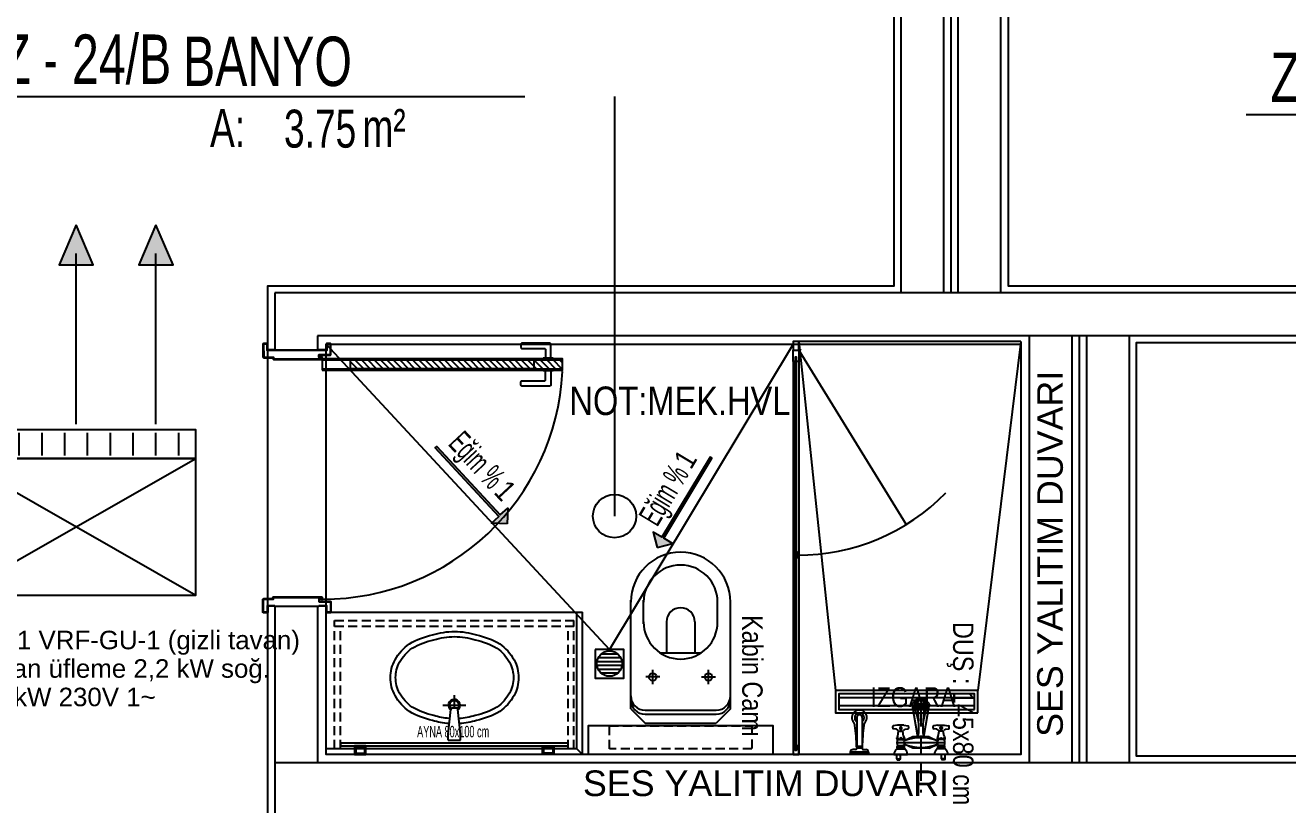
# Model space of a CAD drawing. Header units: inches. Extents: x 21 to 32698, y 13 to 3712.
# Drawn here: x 6099.1 to 6542.5, y 2052.4 to 2326.1 of the extents above; entities that cross this region are included whole.
import ezdxf
from ezdxf.enums import TextEntityAlignment as Align

# ---------------------------------------------------------------- set-up
doc = ezdxf.new("R2010")
doc.units = ezdxf.units.IN
doc.header["$MEASUREMENT"] = 0
doc.set_wipeout_variables(frame=1)
doc.linetypes.add('HIDDEN', pattern=[9.525, 6.35, -3.175])
doc.linetypes.add('IMPORT-HIDDEN2', pattern=[47.625, 31.75, -15.875])
for name, color, linetype in [('MEK-ELK-ETIKET', 7, 'Continuous'), ('MEK-ELK-GUC', 6, 'Continuous'), ('MEK-ELK-VRF-IC', 4, 'Continuous')]:
    doc.layers.add(name, color=color, linetype=linetype)
for name, color, linetype, lineweight in [('Z_MİM_-KM-ALUMINIUM-09', 8, 'Continuous', 25), ('Z_MİM_-KM-AREA-IDEN', 8, 'Continuous', 25), ('Z_MİM_-KM-CERAMIC-09', 8, 'Continuous', 25), ('Z_MİM_-KM-DOOR', 8, 'Continuous', 25), ('Z_MİM_-KM-DOOR-1', 8, 'Continuous', 25), ('Z_MİM_-KM-DOOR-FRAM', 8, 'Continuous', 25), ('Z_MİM_-KM-DRAINER', 8, 'Continuous', 25), ('Z_MİM_-KM-GLAZ', 8, 'Continuous', 25), ('Z_MİM_-KM-GLAZ-1', 8, 'Continuous', 25), ('Z_MİM_-KM-Gor-05', 8, 'Continuous', 25), ('Z_MİM_-KM-Gor-25', 8, 'Continuous', 25), ('Z_MİM_-KM-IRON-05', 8, 'Continuous', 25), ('Z_MİM_-KM-IZO-THERMAL-ROCKWOOL', 8, 'BATTING', 25), ('Z_MİM_-KM-PATTERN-00', 8, 'Continuous', 25), ('Z_MİM_-KM-RAY-1', 8, 'IMPORT-HIDDEN2', 25), ('Z_MİM_-KM-Silik tarama', 8, 'Continuous', 25), ('Z_MİM_-KM-TEXT', 8, 'Continuous', 25), ('Z_MİM_-KM-TEXT-DETAIL', 8, 'Continuous', 25), ('Z_MİM_-KM-VITRF', 8, 'Continuous', 25), ('Z_MİM_-KM-WALL', 8, 'Continuous', 25), ('Z_MİM_-KM-WALL-PLASTER', 8, 'Continuous', 25), ('Z_MİM_00', 8, 'Continuous', 25), ('Z_MİM_40-40-kt-kst', 8, 'Continuous', 25), ('Z_MİM_A-HIDDEN', 8, 'HIDDEN', 25)]:
    doc.layers.add(name, color=color, linetype=linetype, lineweight=lineweight)
doc.styles.add('-KM-OLCU', font='ARIALN.TTF')
doc.styles.add('AA', font='arial.ttf', dxfattribs={"height": 12})
doc.styles.add('Arial Narrow', font='ARIALN.TTF', dxfattribs={"height": 8})
doc.styles.add('Arial_4', font='arial.ttf', dxfattribs={"height": 10})
doc.styles.add('MAH', font='arial.ttf', dxfattribs={"width": 0.8, "height": 17.5})
doc.styles.add('MEK_ELK', font='arial.ttf')
doc.linetypes.add('BATTING', pattern='A,0.00254,-2.54,[134,ltypeshp.shx,S=2.54,R=0,X=-2.54,Y=0],-5.08,[134,ltypeshp.shx,S=2.54,R=180,X=2.54,Y=0],-2.54', length=10.16254)
doc.linetypes.add('TRACKS', pattern='A,0.15,[130,ltypeshp.shx,S=0.25,R=0,X=0,Y=0],0.15', length=0.3)

# ---------------------------------------------------------------- blocks, each defined once
blk = doc.blocks.new('*U106')
for p, q in [((38.64, -12.17), (13.64, -12.17)), ((8.64, -14.02), (8.64, -52.24)), ((38.64, -13.59), (13.64, -13.59)), ((43.64, -14.02), (43.64, -52.24)), ((13.14, -43.92), (13.14, -52.24)), ((39.14, -43.92), (39.14, -52.24))]:
    blk.add_line(p, q)
for centre, radius, start, end in [((13.64, -17.17), 5, 90, 180), ((38.64, -17.17), 5, 0, 90), ((13.64, -18.59), 5, 90, 180), ((38.64, -18.59), 5, 0, 90), ((26.14, -44.54), 13.01, 0, 180), ((26.14, -51.52), 17.51, 180, 0), ((26.14, -51.52), 13.01, 180, 0)]:
    blk.add_arc(centre, radius, start, end)
at = {"layer": 'Z_MİM_-KM-Silik tarama'}
for p, q in [((18.81, -25.23), (13.87, -25.23)), ((16.34, -22.76), (16.34, -27.71)), ((33.47, -25.23), (38.41, -25.23)), ((35.94, -22.76), (35.94, -27.71)), ((33.29, -33.66), (18.99, -33.66)), ((21.14, -44.54), (21.14, -33.66)), ((31.14, -44.54), (31.14, -33.66))]:
    blk.add_line(p, q, dxfattribs=at)
for centre in [(16.34, -25.23), (35.94, -25.23)]:
    blk.add_circle(centre, 1.32, dxfattribs=at)
blk.add_arc((26.14, -44.54), 5, 180, 0, dxfattribs=at)
blk.add_wipeout([(1.14, 0), (51.14, 0), (51.14, -8.05), (1.14, -8.05)])
for p, q in [((8.64, -14.02), (13.64, -9.02)), ((38.64, -9.02), (13.64, -9.02)), ((43.64, -14.02), (38.64, -9.02))]:
    blk.add_line(p, q)
at = {"layer": 'Z_MİM_-KM-RAY-1', "ltscale": 0.1}
blk.add_lwpolyline([(1.14, 0), (51.14, 0), (51.14, -8.05), (1.14, -8.05)], close=True, dxfattribs=at)
blk = doc.blocks.new('HILTON')
for p, q in [((-17.53, 0), (-12.42, 0)), ((-13.6, -4.51), (-13.6, 4.51)), ((0, -2.42), (0, 2.42)), ((-2.29, -2.42), (-11.99, -1.34)), ((0, -2.42), (-2.29, -2.42))]:
    blk.add_line(p, q)
for points in [[(-6.46, -2.11, -0.054933), (-7.66, -8.48, -0.067818), (-11.14, -17.51, -0.111218), (-17.42, -23.09, -0.126822), (-24.38, -24.88, -0.126822), (-31.33, -23.09, -0.111218), (-37.61, -17.51, -0.067818), (-41.1, -8.48, -0.073873), (-42.38, 0.12, -0.073873), (-41.1, 8.72, -0.067818), (-37.61, 17.75, -0.111218), (-31.33, 23.32, -0.126822), (-24.38, 25.12, -0.126822), (-17.42, 23.32, -0.111218), (-11.14, 17.75, -0.067818), (-7.66, 8.72, -0.057302), (-6.44, 2.07, -0.057302)], [(-8.46, -1.96, -0.055495), (-9.59, -7.96, -0.067381), (-12.83, -16.44, -0.109476), (-18.39, -21.34, -0.126822), (-24.38, -22.88, -0.126822), (-30.36, -21.34, -0.109476), (-35.92, -16.44, -0.067381), (-39.17, -7.96, -0.074436), (-40.38, 0.12, -0.074436), (-39.17, 8.19, -0.067381), (-35.92, 16.67, -0.109476), (-30.36, 21.57, -0.126822), (-24.38, 23.12, -0.126822), (-18.39, 21.57, -0.109476), (-12.83, 16.67, -0.067381), (-9.59, 8.19, -0.057864), (-8.44, 1.94, -0.057864)], [(0, 2.42), (-2.29, 2.42), (-11.99, 1.34, 0.371565), (-12.42, 0.85), (-12.42, -0.85)]]:
    blk.add_lwpolyline(points, format="xyb")
for centre, radius, start, end in [((-13.6, 0), 2.3, 36.5573, 325.556), ((-13.6, 0), 1.8, 42.1461, 317.854), ((-11.92, -0.85), 0.5, 180, 261.5332)]:
    blk.add_arc(centre, radius, start, end)
blk = doc.blocks.new('-KM-Misafirhane dolabı-1')
at = {"layer": 'Z_MİM_-KM-VITRF'}
for p, q in [((0, 0), (0, -50)), ((90, 0), (0, 0)), ((88, -2), (0, -2)), ((88, -2), (90, 0)), ((88, -2), (88, -50)), ((90, 0), (90, -50)), ((0, -50), (90, -50))]:
    blk.add_line(p, q, dxfattribs=at)
at = {"layer": 'Z_MİM_A-HIDDEN', "linetype": 'HIDDEN', "ltscale": 0.5}
for p, q in [((3, -2), (3, -47)), ((5, -2), (5, -45)), ((85, -2), (85, -45)), ((87, -2), (87, -47)), ((3, -45), (87, -45)), ((3, -47), (87, -47))]:
    blk.add_line(p, q, dxfattribs=at)
at = {"layer": 'Z_MİM_-KM-VITRF', "xscale": -0.9, "yscale": 0.9, "zscale": 0.9, "rotation": 270}
blk.add_blockref('HILTON', (45, -5.01), dxfattribs=at)
blk = doc.blocks.new('A$C012502c8')
at = {"layer": 'Z_MİM_-KM-GLAZ-1'}
blk.add_lwpolyline([(0, 0), (0, 1), (80, 1), (80, 0)], close=True, dxfattribs=at)
at = {"layer": 'Z_MİM_40-40-kt-kst'}
for points in [[(8.98, 1), (5, 1), (5, 4), (8.98, 4)], [(8.58, 1.4), (5.4, 1.4), (5.4, 3.6), (8.58, 3.6)], [(71.02, 1), (75, 1), (75, 4), (71.02, 4)], [(71.42, 1.4), (74.6, 1.4), (74.6, 3.6), (71.42, 3.6)]]:
    blk.add_lwpolyline(points, close=True, dxfattribs=at)
blk = doc.blocks.new('*U108')
at = {"xscale": -1, "rotation": 180}
for name, p in [('-KM-Misafirhane dolabı-1', (0, -50)), ('A$C012502c8', (5, -46))]:
    blk.add_blockref(name, p, dxfattribs=at)
at = {"layer": 'Z_MİM_-KM-TEXT', "color": 7, "style": 'Arial Narrow', "width": 0.7}
blk.add_text('AYNA 80x100 cm', height=4, dxfattribs=at).set_placement((31.97, -43.99))
blk = doc.blocks.new('duş aksesuar')
for p, q in [((-3.43, 16.38), (-4.17, 16.38)), ((-3.7, 9.98), (-3.7, 16.38)), ((-3.43, 9.98), (-3.43, 16.38)), ((-2.43, 14.64), (-2.43, 15.38)), ((-1.93, 12.22), (-1.93, 14.14)), ((8.75, 14.14), (-1.93, 14.14)), ((-1.68, 12.22), (-1.68, 14.14)), ((-1.43, 12.22), (-1.43, 14.14)), ((-3.43, 9.98), (-4.17, 9.98)), ((-2.43, 11.72), (-2.43, 10.98)), ((8.75, 12.22), (-1.93, 12.22)), ((-5.72, 0.05), (-6.02, -0.13)), ((-5.81, 0), (-6.02, -0.21)), ((-5.72, 0.05), (-4.17, 0.05)), ((-5.72, 0.05), (-5.72, -1.2)), ((-4.17, 1.05), (-4.17, -3.72)), ((-2.21, 0.02), (-2.21, -2.68)), ((4.64, 0.21), (4.87, 1.29)), ((5.11, 1.49), (5.58, 1.49)), ((6.13, -0.2), (5.82, 1.29)), ((-5.72, 0), (-6.02, -0.3)), ((-5.72, -0.09), (-6.02, -0.39)), ((-6.02, -0.13), (-6.02, -1.02)), ((-5.72, -0.18), (-6.02, -0.48)), ((-5.72, -0.27), (-6.02, -0.57)), ((-5.72, -0.36), (-6.02, -0.66)), ((-5.72, -0.44), (-6.02, -0.74)), ((-5.72, -0.53), (-6.02, -0.83)), ((-5.72, -0.62), (-6.02, -0.92)), ((-5.72, -0.71), (-6.02, -1.01)), ((-5.72, -1.2), (-6.02, -1.02)), ((-5.72, -0.8), (-5.97, -1.05)), ((-5.72, -0.89), (-5.92, -1.08)), ((-5.72, -0.97), (-5.86, -1.11)), ((-5.72, -1.06), (-5.81, -1.15)), ((-5.72, -1.15), (-5.75, -1.18)), ((-5.72, -1.2), (-4.17, -1.2)), ((-2.01, -5.55), (-0.59, -2.57)), ((-1.05, -0.24), (-1.05, -2.43)), ((0, 0), (0, -16.87)), ((2.01, -5.55), (0.59, -2.57)), ((1.05, -0.24), (1.05, -2.43)), ((2.25, -0.32), (3.94, -0.6)), ((2.25, -2.34), (3.94, -2.07)), ((3.94, -0.6), (4.2, -0.43)), ((3.94, -0.6), (3.94, -2.07)), ((3.94, -1.33), (6.13, -1.33)), ((3.94, -2.07), (4.2, -2.24)), ((4.64, -2.88), (4.87, -3.95)), ((5.11, -4.15), (5.58, -4.15)), ((6.13, -2.46), (5.82, -3.95)), ((6.13, -2.46), (6.13, -0.2)), ((-2.01, -11.32), (-2.01, -5.55)), ((2.01, -7.33), (13.63, -5.39)), ((2.01, -11.32), (2.01, -5.55)), ((11.6, -7.39), (7.46, -7.57)), ((13.63, -5.39), (11.6, -7.39)), ((11.6, -9.39), (11.6, -7.39)), ((13.63, -6.09), (12.1, -7.6)), ((12.1, -9.18), (12.1, -7.6)), ((13.63, -5.39), (15.66, -7.39)), ((13.63, -10.69), (13.63, -6.09)), ((13.63, -6.09), (15.16, -7.6)), ((15.16, -9.18), (15.16, -7.6)), ((15.66, -9.39), (15.66, -7.39)), ((-4.17, -17.92), (-4.17, -13.15)), ((-2.01, -11.32), (-0.59, -14.3)), ((2.01, -11.32), (0.59, -14.3)), ((2.01, -9.45), (13.63, -11.39)), ((4.64, -13.99), (4.87, -12.91)), ((5.11, -12.71), (5.58, -12.71)), ((6.13, -14.4), (5.82, -12.91)), ((11.6, -9.39), (7.46, -9.22)), ((13.63, -11.39), (11.6, -9.39)), ((13.63, -10.69), (12.1, -9.18)), ((13.63, -10.69), (15.16, -9.18)), ((13.63, -11.39), (15.66, -9.39)), ((-5.72, -15.67), (-6.02, -15.85)), ((-6.02, -16.74), (-6.02, -15.85)), ((-5.72, -16.16), (-6.02, -15.86)), ((-5.72, -16.24), (-6.02, -15.94)), ((-5.72, -16.33), (-6.02, -16.03)), ((-5.72, -16.42), (-6.02, -16.12)), ((-5.72, -16.51), (-6.02, -16.21)), ((-5.72, -16.6), (-6.02, -16.3)), ((-5.72, -16.69), (-6.02, -16.39)), ((-5.72, -16.78), (-6.02, -16.47)), ((-5.72, -16.86), (-6.02, -16.56)), ((-5.81, -16.87), (-6.02, -16.65)), ((-5.72, -16.92), (-6.02, -16.74)), ((-5.72, -16.07), (-5.97, -15.82)), ((-5.72, -15.98), (-5.92, -15.79)), ((-5.72, -15.89), (-5.86, -15.75)), ((-5.72, -15.8), (-5.81, -15.72)), ((-5.72, -15.71), (-5.75, -15.69)), ((-5.72, -16.92), (-5.72, -15.67)), ((-5.72, -15.67), (-4.17, -15.67)), ((-5.72, -16.92), (-4.17, -16.92)), ((-2.21, -16.88), (-2.21, -14.18)), ((-1.05, -16.63), (-1.05, -14.43)), ((1.05, -16.63), (1.05, -14.43)), ((2.25, -14.52), (3.94, -14.8)), ((2.25, -16.54), (3.94, -16.27)), ((3.94, -14.8), (4.2, -14.63)), ((3.94, -16.27), (3.94, -14.8)), ((3.94, -15.53), (6.13, -15.53)), ((3.94, -16.27), (4.2, -16.43)), ((4.64, -17.08), (4.87, -18.15)), ((6.13, -16.66), (5.82, -18.15)), ((6.13, -14.4), (6.13, -16.66)), ((5.11, -18.35), (5.58, -18.35))]:
    blk.add_line(p, q)
for centre, radius in [((-1.63, -1.33), 0.33), ((1.4, -0.32), 0.237), ((1.4, -2.35), 0.237), ((13.63, -8.39), 1.73), ((13.63, -8.39), 1.23), ((-1.63, -15.53), 0.33), ((1.4, -14.51), 0.237), ((1.4, -16.55), 0.237)]:
    blk.add_circle(centre, radius)
for centre, radius, start, end in [((-3.43, 15.38), 1, 0, 90), ((-1.93, 14.64), 0.5, 180, 270), ((-3.45, 87.56), 73.44, 271.3806, 277.4193), ((5.77, 16.72), 2, 277.4193, 310.0792), ((8.75, 13.18), 2.63, 229.9208, 130.0792), ((8.75, 13.18), 1.63, 216.3284, 143.6716), ((8.75, 13.18), 0.965, 270, 90), ((-3.43, 10.98), 1, 270, 0), ((-1.93, 11.72), 0.5, 90, 180), ((-3.45, -61.2), 73.44, 82.5807, 88.6194), ((5.77, 9.64), 2, 49.9208, 82.5807), ((-4.37, -1.77), 2.83, 40.8184, 85.9339), ((-2.31, 0.02), 0.1, 0, 40.8184), ((-1.63, -0.83), 0.834, 45.6844, 134.3156), ((1.4, -0.24), 0.357, 41.9134, 180.9436), ((3.67, 0.41), 1, 302.5094, 348.3908), ((5.11, 1.24), 0.25, 90, 168.3908), ((5.58, 1.24), 0.25, 11.6092, 90), ((-4.37, -0.9), 2.83, 274.0661, 319.1816), ((-2.31, -2.68), 0.1, 319.1816, 0), ((-1.63, -1.83), 0.834, 225.6844, 314.3156), ((14.46, -8.43), 16.15, 158.7035, 201.2965), ((0, -2.42), 2.42, 64.4398, 115.5602), ((-0.84, -2.57), 0.248, 0, 146.5748), ((0.84, -2.57), 0.248, 33.4252, 180), ((-14.46, -8.43), 16.15, 338.7035, 21.2965), ((1.4, -2.42), 0.357, 179.0564, 318.0866), ((2.41, 0.66), 1, 221.9134, 260.6966), ((2.41, -3.33), 1, 99.3034, 138.0866), ((3.67, -3.08), 1, 11.6092, 57.4906), ((5.11, -3.9), 0.25, 191.6092, 270), ((5.58, -3.9), 0.25, 270, 348.3908), ((5.06, 9.09), 16.83, 259.5714, 300.6359), ((-4.37, -15.96), 2.83, 40.8184, 85.9339), ((5.06, -25.87), 16.83, 59.3641, 100.4286), ((5.11, -12.96), 0.25, 90, 168.3908), ((5.58, -12.96), 0.25, 11.6092, 90), ((-4.37, -15.1), 2.83, 274.0661, 319.1816), ((-2.31, -14.18), 0.1, 0, 40.8184), ((-2.31, -16.88), 0.1, 319.1816, 0), ((-1.63, -15.03), 0.834, 45.6844, 134.3156), ((-1.63, -16.03), 0.834, 225.6844, 314.3156), ((-0.84, -14.3), 0.248, 213.4252, 0), ((0, -14.44), 2.42, 244.4398, 295.5602), ((0.84, -14.3), 0.248, 180, 326.5748), ((1.4, -14.44), 0.357, 41.9134, 180.9436), ((1.4, -16.62), 0.357, 179.0564, 318.0866), ((2.41, -13.53), 1, 221.9134, 260.6966), ((2.41, -17.53), 1, 99.3034, 138.0866), ((3.67, -13.79), 1, 302.5094, 348.3908), ((3.67, -17.28), 1, 11.6092, 57.4906), ((5.11, -18.1), 0.25, 191.6092, 270), ((5.58, -18.1), 0.25, 270, 348.3908)]:
    blk.add_arc(centre, radius, start, end)
at = {"extrusion": (0, 0, -1)}
for centre, major_axis, ratio in [((-1.63, -0.46), (0.344, 0), 0.634929), ((1.4, -1.33), (0, -0.322), 0.714309), ((5.03, -1.33), (0.595, 0), 0.570277), ((-1.63, -14.65), (0.344, 0), 0.634929)]:
    blk.add_ellipse(centre, major_axis=major_axis, ratio=ratio, dxfattribs=at)
for centre, major_axis, ratio in [((-1.63, -2.21), (0.344, 0), 0.634929), ((-1.63, -16.41), (0.344, 0), 0.634929), ((1.4, -15.53), (0, 0.322), 0.714309), ((5.03, -15.53), (0.595, 0), 0.570277)]:
    blk.add_ellipse(centre, major_axis=major_axis, ratio=ratio)
at = {"layer": 'Z_MİM_-KM-RAY-1', "ltscale": 0.2}
blk.add_line((11.98, -8.39), (-17.52, -8.39), dxfattribs=at)
blk = doc.blocks.new('A$Cebb2bfd9')
blk.add_wipeout([(0, 0), (0, 50), (7.83, 50), (7.83, 0)])
at = {"layer": 'Z_MİM_-KM-DRAINER'}
blk.add_lwpolyline([(0, 50), (7.83, 50), (7.83, 0), (0, 0)], close=True, dxfattribs=at)
at = {"layer": 'Z_MİM_-KM-Silik tarama', "linetype": 'TRACKS', "ltscale": 5}
for p, q in [((2.54, 1.17), (2.54, 48.83)), ((5.29, 1.17), (5.29, 48.83))]:
    blk.add_line(p, q, dxfattribs=at)
at = {"layer": 'Z_MİM_-KM-Silik tarama'}
blk.add_lwpolyline([(1.17, 48.83), (6.66, 48.83), (6.66, 1.17), (1.17, 1.17)], close=True, dxfattribs=at)
blk = doc.blocks.new('*U113')
for p, q in [((0, 93.29), (145, 93.29)), ((0, 93.29), (0, 14.58)), ((145, 93.29), (145, 14.58)), ((0, 91.49), (0, 16.89))]:
    blk.add_line(p, q)
at = {"layer": 'Z_MİM_-KM-ALUMINIUM-09'}
for points in [[(3.01, 13.29), (3.01, 15.29), (0.01, 15.29), (0.01, 13.29)], [(7.01, 14.04), (7.01, 13.29), (3.01, 13.29), (3.01, 15.29), (7.01, 15.29), (7.01, 14.54), (5.51, 14.54), (5.51, 14.04)], [(141.99, 14.04), (141.99, 13.29), (144.99, 13.29), (144.99, 15.29), (141.99, 15.29), (141.99, 14.54), (143.49, 14.54), (143.49, 14.04)]]:
    blk.add_lwpolyline(points, close=True, dxfattribs=at)
at = {"layer": 'Z_MİM_-KM-DOOR-FRAM'}
blk.add_line((3.01, 15.29), (64.33, 53.01), dxfattribs=at)
blk.add_arc((3.01, 15.29), 71.99, 359.6021, 45.8064, dxfattribs=at)
at = {"layer": 'Z_MİM_-KM-GLAZ'}
for points in [[(74.5, 14.54), (5.51, 14.54), (5.51, 14.04), (74.5, 14.04)], [(143.49, 14.54), (75.5, 14.54), (75.5, 14.04), (143.49, 14.04)]]:
    blk.add_lwpolyline(points, close=True, dxfattribs=at)
at = {"layer": 'Z_MİM_-KM-Gor-05'}
for p, q in [((7.01, 15.29), (145, 15.29)), ((7.01, 13.29), (141.99, 13.29))]:
    blk.add_line(p, q, dxfattribs=at)
at = {"layer": 'Z_MİM_-KM-IRON-05'}
blk.add_circle((3.01, 15.59), 0.3, dxfattribs=at)
at = {"layer": 'Z_MİM_-KM-PATTERN-00'}
for points in [[(74, 14.04), (74, 13.79), (75, 13.79), (75, 14.79), (74, 14.79), (74, 14.54), (74.5, 14.54), (74.5, 14.04)], [(76, 14.04), (76, 13.79), (75, 13.79), (75, 14.79), (76, 14.79), (76, 14.54), (75.5, 14.54), (75.5, 14.04)]]:
    blk.add_lwpolyline(points, close=True, dxfattribs=at)
at = {"xscale": -1}
blk.add_blockref('A$Cebb2bfd9', (130.36, 28.19), dxfattribs=at)
at = {"layer": 'Z_MİM_-KM-TEXT-DETAIL', "color": 7, "insert": (96.08, 2.58), "char_height": 7.174, "attachment_point": 1, "style": '-KM-OLCU'}
blk.add_mtext_dynamic_manual_height_columns('Kabin Camı', width=76.6472, gutter_width=12.5, heights=[0], dxfattribs=at)
at = {"layer": 'Z_MİM_-KM-PATTERN-00'}
for p, q in [((0, 93.29), (122.53, 78.19)), ((0.01, 15.29), (122.53, 28.19))]:
    blk.add_line(p, q, dxfattribs=at)
at = {"layer": 'Z_MİM_-KM-VITRF', "rotation": 180}
blk.add_blockref('duş aksesuar', (140.83, 49.76), dxfattribs=at)
at = {"layer": 'Z_MİM_-KM-TEXT-DETAIL', "color": 7, "insert": (98.5, 76.65), "char_height": 7.1737, "attachment_point": 1, "style": '-KM-OLCU'}
blk.add_mtext_dynamic_manual_height_columns('DUŞ : 145x80 cm', width=76.6472, gutter_width=12.5, heights=[0], dxfattribs=at)
at = {"layer": 'Z_MİM_-KM-TEXT-DETAIL', "color": 7, "insert": (121.39, 40.5), "char_height": 7, "attachment_point": 1, "rotation": 90, "style": '-KM-OLCU'}
blk.add_mtext_dynamic_manual_height_columns('IZGARA', width=8.0843, gutter_width=12.5, heights=[0], dxfattribs=at)
blk = doc.blocks.new('*U123')
at = {"layer": 'Z_MİM_-KM-PATTERN-00'}
h = blk.add_hatch(dxfattribs=at)
h.set_pattern_fill('ANSI31', color=256, scale=0.5, angle=180, style=0)
h.set_pattern_definition([(45, (0, 0), (-1.122532, 1.122532), [])])
h.paths.add_polyline_path([(-93.4, 11.1), (-93.4, 85.48), (-96.4, 85.48), (-96.4, 11.1)])
at = {"layer": 'Z_MİM_-KM-DOOR-1'}
for p, q in [((-96.9, 82.21), (-97.08, 82.21)), ((-97.08, 82.21), (-97.08, 78.75)), ((-92.9, 82.21), (-92.72, 82.21)), ((-92.72, 82.21), (-92.72, 78.75)), ((-97.08, 78.75), (-96.9, 78.75)), ((-96.4, 75.48), (-96.4, 11.1)), ((-93.4, 75.48), (-93.4, 11.1)), ((-92.72, 78.75), (-92.9, 78.75))]:
    blk.add_line(p, q, dxfattribs=at)
blk.add_lwpolyline([(-96.4, 85.48), (-96.4, 75.48), (-93.4, 75.48), (-93.4, 85.48)], close=True, dxfattribs=at)
for points in [[(-97.08, 81.39), (-102, 81.39, 0.414214), (-102.36, 81.03), (-102.36, 71.29, 0.414214), (-102, 70.92), (-100.91, 70.92, 0.414214), (-100.54, 71.29), (-100.54, 79.21, -0.414214), (-100.18, 79.57), (-97.08, 79.57)], [(-92.72, 81.39), (-87.71, 81.39, -0.414214), (-87.35, 81.03), (-87.35, 71.29, -0.414214), (-87.71, 70.92), (-88.8, 70.92, -0.414214), (-89.17, 71.29), (-89.17, 79.21, 0.414214), (-89.53, 79.57), (-92.72, 79.57)]]:
    blk.add_lwpolyline(points, format="xyb", dxfattribs=at)
blk.add_wipeout([(-10, 3.5), (-10, -19), (-99.8, -19.2), (-99.8, 3.7)])
for points in [[(-92.9, 1.1), (-92.9, 85.48), (-96.9, 85.48), (-96.9, 1.1)], [(-96.4, 11.1), (-96.4, 1.1), (-93.4, 1.1), (-93.4, 11.1)]]:
    blk.add_lwpolyline(points, close=True, dxfattribs=at)
for points in [[(-100, -15.5), (-100, -18), (-102, -18, 0.414214), (-102.3, -18.3), (-102.3, -19.4, 0.414214), (-102, -19.7), (-97.6, -19.7, 0.414214), (-97.3, -19.4), (-97.3, -16.2), (-96.95, -16.2, 0.414214), (-96.7, -15.95), (-96.7, 0.9, 0.414214), (-96.9, 1.1), (-97.48, 1.1, 0.458526), (-97.58, 0.99), (-97.47, 0.21, -0.458526), (-97.57, 0.1), (-98.1, 0.1, -0.414214), (-98.2, 0.2), (-98.2, 3.9, 0.414214), (-98.5, 4.2), (-102, 4.2, 0.414214), (-102.3, 3.9), (-102.3, 2.8, 0.414214), (-102, 2.5), (-101.2, 2.5), (-100, 2.5), (-100, 0), (-100, 0)], [(-99.8, -15.5), (-99.8, -18.2), (-102, -18.2, 0.414214), (-102.1, -18.3), (-102.1, -19.4, 0.414214), (-102, -19.5), (-97.6, -19.5, 0.414214), (-97.5, -19.4), (-97.5, -16), (-96.95, -16, 0.414214), (-96.9, -15.95), (-96.9, 0.9), (-97.37, 0.9), (-97.27, 0.24, -0.458526), (-97.57, -0.1), (-98.1, -0.1, -0.414214), (-98.4, 0.2), (-98.4, 3.9, 0.414214), (-98.5, 4), (-102, 4, 0.414214), (-102.1, 3.9), (-102.1, 2.8, 0.414214), (-102, 2.7), (-101.2, 2.7), (-99.8, 2.7), (-99.8, 0)], [(-10, -15.5), (-10, -18), (-8, -18, -0.414214), (-7.7, -18.3), (-7.7, -19.4, -0.414214), (-8, -19.7), (-12.4, -19.7, -0.414214), (-12.7, -19.4), (-12.7, -16.2), (-13.05, -16.2, -0.414214), (-13.3, -15.95), (-13.3, 0.9, -0.414214), (-13.1, 1.1), (-12.52, 1.1, -0.458526), (-12.42, 0.99), (-12.53, 0.21, 0.458526), (-12.43, 0.1), (-11.9, 0.1, 0.414214), (-11.8, 0.2), (-11.8, 3.9, -0.414214), (-11.5, 4.2), (-8, 4.2, -0.414214), (-7.7, 3.9), (-7.7, 2.8, -0.414214), (-8, 2.5), (-8.8, 2.5), (-10, 2.5), (-10, 0), (-10, 0)], [(-10.2, -15.5), (-10.2, -18.2), (-8, -18.2, -0.414214), (-7.9, -18.3), (-7.9, -19.4, -0.414214), (-8, -19.5), (-12.4, -19.5, -0.414214), (-12.5, -19.4), (-12.5, -16), (-13.05, -16, -0.414214), (-13.1, -15.95), (-13.1, 0.9), (-12.63, 0.9), (-12.73, 0.24, 0.458526), (-12.43, -0.1), (-11.9, -0.1, 0.414214), (-11.6, 0.2), (-11.6, 3.9, -0.414214), (-11.5, 4), (-8, 4, -0.414214), (-7.9, 3.9), (-7.9, 2.8, -0.414214), (-8, 2.7), (-8.8, 2.7), (-10.2, 2.7), (-10.2, 0)]]:
    blk.add_lwpolyline(points, format="xyb", dxfattribs=at)
at = {"layer": 'Z_MİM_-KM-DOOR-FRAM', "ltscale": 0.2}
blk.add_arc((-96.64, 1.46), 84.12, 359.8658, 87.1161, dxfattribs=at)
at = {"layer": 'Z_MİM_-KM-WALL'}
for p, q in [((-100, -15.5), (-100, 0)), ((-10, -15.5), (-10, 0))]:
    blk.add_line(p, q, dxfattribs=at)
blk = doc.blocks.new('*U121')
blk.add_line((0, 0), (192.45, 0))
at = {"color": 7, "style": 'MAH', "width": 0.6}
blk.add_text('-', height=17.07, dxfattribs=at).set_placement((25.99, 13.11), align=Align.MIDDLE_CENTER)
at = {"color": 7, "style": 'Arial_4', "width": 0.7}
for s, p in [('A:', (81.91, -17.69)), ('m² ', (135.42, -17.69))]:
    blk.add_text(s, height=13.333, dxfattribs=at).set_placement(p)
for tag, p in [('K', (8.57, 13.11)), ('00', (33.43, 13.11)), ('MAHALADI', (72.42, 12.35))]:
    blk.add_attdef(tag, text='', height=17.33, dxfattribs=at).set_placement(p, align=Align.MIDDLE_LEFT)
blk.add_attdef('27.00', text='', height=13.33, dxfattribs=at).set_placement((133.25, -11.29), align=Align.MIDDLE_RIGHT)
blk = doc.blocks.new('*U233')
blk.add_wipeout([(10, 10), (0, 10), (0, 0), (10, 0)])
at = {"layer": 'Z_MİM_-KM-DRAINER'}
blk.add_lwpolyline([(0, 10), (0, 0), (10, 0), (10, 10)], close=True, dxfattribs=at)
at = {"layer": 'Z_MİM_-KM-Silik tarama'}
for p, q in [((9.38, 5.73), (0.56, 5.73)), ((8.96, 7.07), (1.03, 7.07)), ((7.93, 8.4), (2.07, 8.4)), ((9.43, 4.4), (0.61, 4.4)), ((8.96, 3.07), (1.03, 3.07)), ((7.93, 1.73), (2.07, 1.73))]:
    blk.add_line(p, q, dxfattribs=at)
blk.add_circle((5, 5.07), 4.44, dxfattribs=at)
blk = doc.blocks.new('*U229')
at = {"layer": 'Z_MİM_-KM-PATTERN-00'}
h = blk.add_hatch(color=256, dxfattribs=at)
h.dxf.hatch_style = 1
h.paths.add_polyline_path([(36.77, 3.94), (40.7, 7.87), (40.7, 4.29), (73.53, 4.29), (73.53, 3.58), (40.7, 3.58), (40.7, 0)])
at = {"linetype": 'Continuous'}
blk.add_lwpolyline([(36.77, 3.94), (40.7, 7.87), (40.7, 4.29), (73.53, 4.29), (73.53, 3.58), (40.7, 3.58), (40.7, 0)], close=True, dxfattribs=at)
at = {"color": 7, "style": '-KM-OLCU'}
blk.add_attdef('E', (48.18, 0.21), '', height=7.5, rotation=180, dxfattribs=at)
at = {"layer": 'Z_MİM_-KM-TEXT', "color": 7, "style": 'Arial Narrow', "width": 0.7}
blk.add_text('Eğim %%%', height=8, rotation=180, dxfattribs=at).set_placement((71.51, 0.42))
blk = doc.blocks.new('*U231')
at = {"layer": 'Z_MİM_-KM-PATTERN-00'}
h = blk.add_hatch(color=256, dxfattribs=at)
h.dxf.hatch_style = 1
h.paths.add_polyline_path([(77.47, 3.94), (73.53, 7.87), (73.53, 4.29), (40.7, 4.29), (40.7, 3.58), (73.53, 3.58), (73.53, 0)])
at = {"linetype": 'Continuous'}
blk.add_lwpolyline([(77.47, 3.94), (73.53, 7.87), (73.53, 4.29), (40.7, 4.29), (40.7, 3.58), (73.53, 3.58), (73.53, 0)], close=True, dxfattribs=at)
at = {"color": 7, "style": '-KM-OLCU'}
blk.add_attdef('E', (48.18, 0.21), '', height=7.5, rotation=180, dxfattribs=at)
at = {"layer": 'Z_MİM_-KM-TEXT', "color": 7, "style": 'Arial Narrow', "width": 0.7}
blk.add_text('Eğim %%%', height=8, rotation=180, dxfattribs=at).set_placement((71.51, 0.42))
blk = doc.blocks.new('-KM_Ses Yalıtım Duvarı')
at = {"layer": 'Z_MİM_-KM-TEXT-DETAIL', "color": 7, "style": 'AA'}
blk.add_text('SES YALITIM DUVARI', height=9, dxfattribs=at).set_placement((0.02, 2.65))
blk = doc.blocks.new('MEK_VRF_GIZLI')
for p, q in [((-36, 25), (-36, 33)), ((-28, 25), (-28, 33)), ((-20, 25), (-20, 33)), ((-12, 25), (-12, 33)), ((-4, 25), (-4, 33)), ((4, 25), (4, 33)), ((12, 25), (12, 33)), ((20, 25), (20, 33)), ((28, 25), (28, 33)), ((36, 25), (36, 33)), ((-42, -24), (42, 24)), ((-42, 24), (42, -24))]:
    blk.add_line(p, q)
for points in [[(-42, 24), (42, 24), (42, 34), (-42, 34)], [(-42, -24), (42, -24), (42, 24), (-42, 24)]]:
    blk.add_lwpolyline(points, close=True)
blk = doc.blocks.new('MEK_OK')
blk.add_line((0, 0), (0, 60))
blk.add_lwpolyline([(0, 70), (-6, 56), (6, 56)], close=True)
blk.add_solid([(0, 70), (-6, 56), (6, 56)])

msp = doc.modelspace()

# ---------------------------------------------------------------- linework, layer by layer
at = {"layer": 'Z_MİM_-KM-AREA-IDEN'}
msp.add_line((6306.05, 2301.08), (6306.05, 2153.75), dxfattribs=at)
msp.add_circle((6306.05, 2153.75), 7.59, dxfattribs=at)
at = {"layer": 'Z_MİM_-KM-IZO-THERMAL-ROCKWOOL', "ltscale": 0.16}
msp.add_line((6469.26, 2217.08), (6469.26, 2067.08), dxfattribs=at)
msp.add_lwpolyline([(6424.26, 2232.09), (6424.26, 2562.08)], dxfattribs=at)
at = {"layer": 'Z_MİM_-KM-WALL'}
for p, q in [((6406.76, 2232.09), (6406.76, 2562.08)), ((6421.76, 2232.09), (6421.76, 2562.08)), ((6426.76, 2232.09), (6426.76, 2562.08)), ((6441.76, 2232.09), (6441.76, 2562.08)), ((6186.76, 2232.09), (6186.76, 2032.08)), ((6551.76, 2232.09), (6186.76, 2232.09)), ((6201.76, 2217.08), (6201.76, 2067.08)), ((6451.76, 2067.08), (6451.76, 2217.08)), ((6466.76, 2067.08), (6466.76, 2217.08)), ((6471.76, 2217.08), (6471.76, 2067.08)), ((6486.76, 2217.08), (6486.76, 2067.08))]:
    msp.add_line(p, q, dxfattribs=at)
at = {"layer": 'Z_MİM_-KM-WALL-PLASTER'}
msp.add_lwpolyline([(6804.26, 2559.58), (6444.26, 2559.58), (6444.26, 2234.59), (6554.26, 2234.59), (6554.26, 2214.58), (6489.26, 2214.58), (6489.26, 2069.58), (6554.26, 2069.58), (6554.26, 1884.58), (6679.26, 1884.58), (6679.26, 1889.58), (6809.26, 1889.58), (6809.26, 2429.58), (6804.26, 2429.58)], close=True, dxfattribs=at)

# ---------------------------------------------------------------- block references
at = {"layer": 'MEK-ELK-VRF-IC'}
for name, p in [('MEK_OK', (6117, 2186)), ('MEK_OK', (6145, 2186)), ('MEK_VRF_GIZLI', (6117, 2150))]:
    msp.add_blockref(name, p, dxfattribs=at)
at = {"layer": 'Z_MİM_-KM-AREA-IDEN'}
for p, values in [((6082.08, 2301.08), {'27.00': '3.75', '00': '24/B', 'K': 'Z', 'MAHALADI': 'BANYO'}), ((6527.84, 2294.74), {'27.00': '22.15', '00': '25/A', 'K': 'Z', 'MAHALADI': 'MİSAFİRHANE-2'})]:
    msp.add_blockref('*U121', p, dxfattribs=at).add_auto_attribs(values)
at = {"layer": 'Z_MİM_-KM-VITRF', "rotation": 180}
msp.add_blockref('*U106', (6355.4, 2072.04), dxfattribs=at)
at = {"layer": 'Z_MİM_-KM-VITRF'}
msp.add_blockref('*U108', (6204.76, 2120.08), dxfattribs=at)
at = {"layer": 'Z_MİM_00', "rotation": 90}
msp.add_blockref('-KM_Ses Yalıtım Duvarı', (6466.14, 2076.22), dxfattribs=at)

# ---------------------------------------------------------------- texts
at = {"layer": 'MEK-ELK-ETIKET', "style": 'MEK_ELK'}
for s, p in [('VRF-1 VRF-GU-1 (gizli tavan)', (6075, 2107)), ('alından üfleme 2,2 kW soğ.', (6075, 2097))]:
    msp.add_text(s, height=6.5, dxfattribs=at).set_placement(p)
at = {"layer": 'MEK-ELK-GUC', "style": 'MEK_ELK'}
msp.add_text('0,05 kW 230V 1~', height=6.5, dxfattribs=at).set_placement((6075, 2087))

# ---------------------------------------------------------------- next in the draw order: block references
at = {"layer": 'Z_MİM_-KM-DOOR', "ltscale": 1.5, "rotation": 270}
msp.add_blockref('*U123', (6202.26, 2112.08), dxfattribs=at)
at = {"layer": 'Z_MİM_-KM-VITRF', "rotation": 270}
msp.add_blockref('*U113', (6355.47, 2215.08), dxfattribs=at)
at = {"layer": 'Z_MİM_00', "rotation": 238.9751730092503}
msp.add_blockref('*U231', (6357.54, 2211.18), dxfattribs=at).add_auto_attribs({'E': '1'})

# ---------------------------------------------------------------- next in the draw order: linework, layer by layer
at = {"layer": 'Z_MİM_-KM-CERAMIC-09'}
msp.add_lwpolyline([(6204.76, 2214.08), (6448.76, 2214.08), (6448.76, 2070.08), (6204.76, 2070.08)], close=True, dxfattribs=at)
at = {"layer": 'Z_MİM_-KM-Gor-25'}
msp.add_lwpolyline([(6361.76, 2070.08), (6361.76, 2080.08), (6296.76, 2080.08), (6296.76, 2070.08)], dxfattribs=at)
at = {"layer": 'Z_MİM_-KM-WALL'}
for p, q in [((6551.76, 2217.08), (6201.76, 2217.08)), ((6551.76, 2067.08), (6186.76, 2067.08))]:
    msp.add_line(p, q, dxfattribs=at)
at = {"layer": 'Z_MİM_-KM-WALL-PLASTER'}
msp.add_lwpolyline([(6049.26, 2544.58), (6049.26, 1884.58), (6249.26, 1884.58), (6249.26, 2029.58), (6184.26, 2029.58), (6184.26, 2234.59), (6404.26, 2234.59), (6404.26, 2559.58), (6109.26, 2559.58), (6109.26, 2544.58)], close=True, dxfattribs=at)

# ---------------------------------------------------------------- next in the draw order: block references
at = {"layer": 'Z_MİM_00', "rotation": 132.8717793423918}
msp.add_blockref('*U229', (6296.25, 2126.75), dxfattribs=at).add_auto_attribs({'E': '1'})
at = {"layer": 'Z_MİM_00'}
msp.add_blockref('-KM_Ses Yalıtım Duvarı', (6294.94, 2052.8), dxfattribs=at)

# ---------------------------------------------------------------- next in the draw order: texts
at = {"layer": 'Z_MİM_-KM-TEXT-DETAIL', "color": 7, "ltscale": 0.2, "insert": (6249.01, 2199.24), "char_height": 10, "attachment_point": 1, "style": '-KM-OLCU'}
msp.add_mtext_dynamic_manual_height_columns('\\pxqc;NOT:MEK.HVL.', width=163.2199, gutter_width=12.5, heights=[0], dxfattribs=at)

# ---------------------------------------------------------------- next in the draw order: block references
at = {"layer": 'Z_MİM_-KM-DRAINER'}
msp.add_blockref('*U233', (6299.28, 2096.88), dxfattribs=at)

# ---------------------------------------------------------------- next in the draw order: linework, layer by layer
at = {"layer": 'Z_MİM_-KM-PATTERN-00'}
msp.add_lwpolyline([(6368.76, 2214.08), (6304.28, 2106.88), (6204.76, 2214.08)], dxfattribs=at)

doc.saveas('drawing.dxf')
